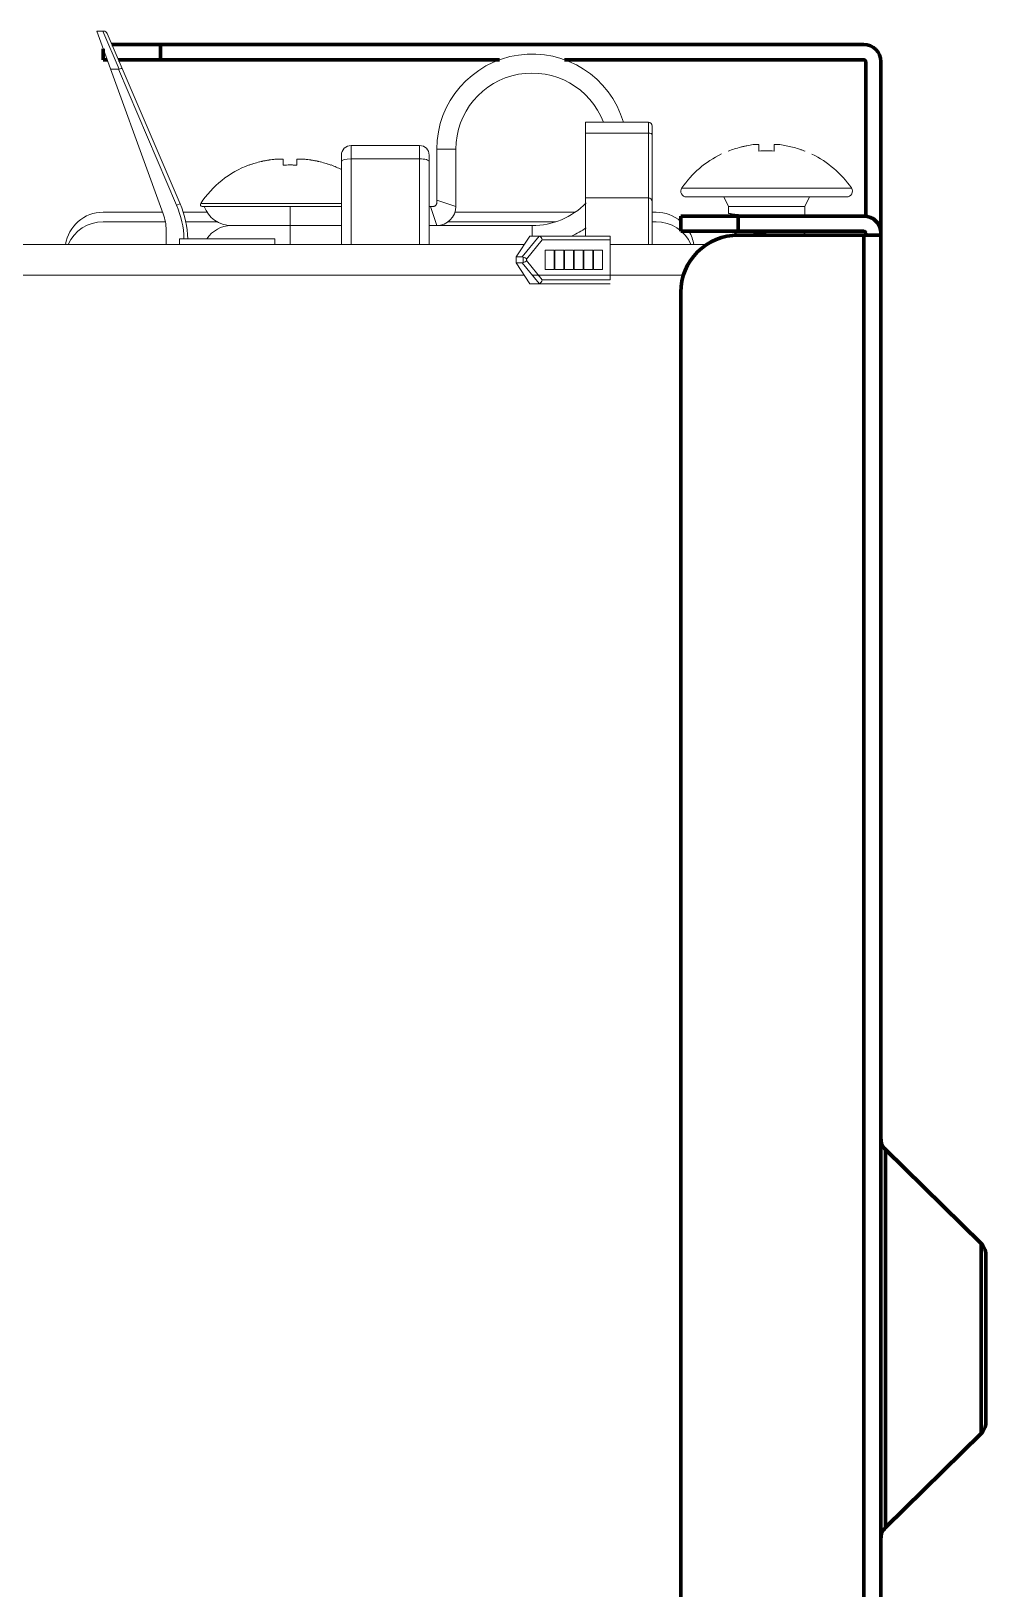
# Model space of a CAD drawing. Header units: millimetres. Extents: x 61566 to 667441, y 0 to 118800.
# Drawn here: x 270601.3 to 270651.3, y 55522.1 to 55603.8 of the extents above; entities that cross this region are included whole.
import ezdxf

# ---------------------------------------------------------------- set-up
doc = ezdxf.new("R2010")
doc.units = ezdxf.units.MM
doc.header["$LTSCALE"] = 200
doc.layers.add('LG-환기', color=2, linetype='Continuous')
doc.layers.add('환기유니트', color=6, linetype='Continuous')

# ---------------------------------------------------------------- blocks, each defined once
blk = doc.blocks.new('상업용 프리미엄 환기 250~500CMH')
at = {"layer": 'LG-환기', "color": 0, "linetype": 'Continuous', "lineweight": 70}
for p, q in [((881.815, 1088.36), (876.88, 1083.338)), ((881.815, 1088.36), (891.785, 1088.36)), ((891.215, 1088.599), (882.385, 1088.599)), ((896.72, 1083.338), (891.785, 1088.36)), ((762.5, 1083.099), (944.8, 1083.099)), ((876.88, 1083.338), (896.72, 1083.338)), ((944.7, 1075.599), (944.7, 1083.099)), ((953.8, 1083.099), (944.8, 1083.099)), ((944.7, 1082.199), (762.6, 1082.199)), ((944.8, 1082.299), (944.7, 1082.299)), ((944.9, 1072.599), (944.9, 1082.199)), ((953.8, 1082.299), (945.694, 1082.299)), ((945.7, 1082.199), (945.7, 1072.599)), ((953.9, 1066.504), (953.9, 1082.199)), ((954.7, 1042.759), (954.7, 1082.199)), ((944.9, 1075.599), (945.7, 1075.599)), ((765.6, 1072.599), (941.7, 1072.599)), ((945.7, 1072.599), (944.9, 1072.599)), ((953.9, 1043.101), (953.9, 1063.093)), ((953.9, 1045.299), (954.7, 1045.299)), ((953.9, 1042.299), (953.9, 1042.505)), ((954.467, 1042.299), (953.9, 1042.299))]:
    blk.add_line(p, q, dxfattribs=at)
at = {"layer": 'LG-환기', "color": 0, "linetype": 'Continuous', "lineweight": 18}
for p, q in [((947.17, 1081.546), (947.17, 1072.652)), ((946.7, 1081.299), (946.7, 1072.899)), ((944.9, 1079.099), (944.804, 1079.099)), ((946.2, 1079.099), (945.7, 1079.099)), ((946.7, 1079.349), (946.2, 1079.099)), ((946.2, 1075.099), (946.2, 1079.099)), ((945.855, 1075.099), (946.2, 1075.099)), ((946.2, 1075.099), (946.7, 1074.849)), ((944.2, 1073.94), (944.2, 1068.899)), ((942.6, 1064.808), (942.6, 1072.737)), ((944.2, 1071.099), (950.416, 1071.099)), ((950.616, 1070.899), (944.2, 1070.899)), ((945.4, 1071.099), (945.4, 1071.299)), ((945.9, 1071.099), (945.9, 1071.299)), ((946.65, 1070.899), (946.65, 1067.599)), ((950.054, 1067.599), (950.054, 1070.899)), ((950.616, 1067.599), (950.616, 1070.899)), ((942.15, 1064.687), (942.15, 1068.899)), ((942.35, 1068.899), (942.35, 1065.334)), ((942.35, 1068.899), (944.65, 1068.899)), ((942.9, 1068.487), (943.9, 1068.487)), ((942.9, 1068.02), (942.9, 1068.487)), ((943.9, 1068.02), (943.9, 1068.487)), ((944.45, 1065.334), (944.45, 1068.899)), ((944.65, 1068.899), (944.65, 1064.687)), ((942.9, 1068.02), (943.9, 1068.02)), ((942.9, 1067.979), (943.9, 1067.979)), ((942.9, 1067.513), (942.9, 1067.979)), ((942.9, 1067.513), (943.9, 1067.513)), ((942.9, 1067.472), (943.9, 1067.472)), ((942.9, 1067.006), (942.9, 1067.472)), ((943.9, 1067.513), (943.9, 1067.979)), ((943.9, 1067.006), (943.9, 1067.472)), ((950.616, 1067.599), (946.65, 1067.599)), ((942.9, 1067.006), (943.9, 1067.006)), ((942.9, 1066.965), (943.9, 1066.965)), ((942.9, 1066.498), (942.9, 1066.965)), ((943.9, 1066.498), (943.9, 1066.965)), ((945.9, 1060.753), (945.9, 1067.06)), ((942.9, 1066.498), (943.9, 1066.498)), ((942.9, 1065.991), (942.9, 1066.458)), ((942.9, 1066.458), (943.9, 1066.458)), ((942.9, 1065.991), (943.9, 1065.991)), ((942.9, 1065.951), (943.9, 1065.951)), ((942.9, 1065.484), (942.9, 1065.951)), ((943.9, 1065.991), (943.9, 1066.458)), ((943.9, 1065.484), (943.9, 1065.951)), ((945.4, 1060.397), (945.4, 1066.048)), ((943.25, 1064.283), (942.154, 1065.168)), ((942.35, 1065.334), (943.368, 1064.512)), ((942.9, 1065.484), (943.9, 1065.484)), ((943.432, 1064.512), (944.45, 1065.334)), ((944.646, 1065.168), (943.55, 1064.283)), ((943.25, 1063.959), (942.15, 1064.687)), ((942.6, 995.099), (942.6, 1064.389)), ((943.25, 1064.283), (943.25, 1063.959)), ((943.544, 1064.329), (943.256, 1064.329)), ((943.368, 1064.512), (943.432, 1064.512)), ((944.65, 1064.687), (943.55, 1063.959)), ((943.55, 1063.959), (943.55, 1064.283)), ((944.2, 1064.389), (944.2, 996.799)), ((945.2, 1064.799), (944.65, 1064.799)), ((945.2, 1064.799), (945.2, 1059.399)), ((943.25, 1063.959), (943.55, 1063.959)), ((946.202, 1060.799), (946.535, 1059.799)), ((946.202, 1060.799), (949.2, 1060.799)), ((949.2, 1060.799), (949.2, 1059.799)), ((944.2, 1059.399), (948.9, 1059.399)), ((945.202, 1059.799), (946.202, 1059.466)), ((945.202, 1059.399), (945.202, 1059.799)), ((946.202, 1059.399), (946.202, 1059.466)), ((946.535, 1059.799), (949.2, 1059.799)), ((949.4, 1058.899), (944.2, 1058.899)), ((948.702, 1058.899), (948.702, 1055.299)), ((949.4, 1058.899), (949.4, 1055.299)), ((944.2, 1055.299), (949.4, 1055.299)), ((948.9, 1054.799), (944.2, 1054.799)), ((945.2, 1049.013), (945.2, 1054.799)), ((945.202, 1049.013), (945.202, 1054.799)), ((946.202, 1050.011), (946.202, 1054.799)), ((946.357, 1047.415), (946.357, 1054.799)), ((945.202, 1053.749), (945.2, 1053.749)), ((945.2, 1052.103), (944.2, 1052.103)), ((945.202, 1052.099), (945.2, 1052.099)), ((945.202, 1052.103), (946.202, 1052.103)), ((944.5, 1051.299), (944.2, 1051.299)), ((944.5, 1046.299), (944.5, 1051.299)), ((944.2, 1050.437), (944.207, 1050.449)), ((945.2, 1050.099), (945.202, 1050.099)), ((946.202, 1047.499), (946.202, 1050.011)), ((945.4, 1046.632), (945.4, 1048.268)), ((945.9, 1046.501), (945.9, 1047.745)), ((944.2, 1046.299), (944.5, 1046.299)), ((946.342, 1046.336), (946.264, 1046.152)), ((946.342, 1046.336), (955.279, 1042.511)), ((944.959, 1045.599), (944.2, 1045.599)), ((945.4, 1042.299), (945.4, 1045.56)), ((945.814, 1045.448), (955.4, 1041.959)), ((945.9, 1042.299), (945.9, 1045.416)), ((953.4, 1043.098), (946.264, 1046.152)), ((953.4, 1042.687), (953.4, 1043.098)), ((955.4, 1042.283), (953.407, 1043.136)), ((955.4, 1042.327), (955.4, 1041.959))]:
    blk.add_line(p, q, dxfattribs=at)
at = {"layer": 'LG-환기', "color": 0, "linetype": 'Continuous', "lineweight": 70}
for centre, radius, start, end in [((882.385, 1087.799), 0.8, 90, 135.5), ((891.215, 1087.799), 0.8, 44.5, 90), ((876.31, 1083.899), 0.8, 270, 315.5), ((897.29, 1083.899), 0.8, 224.5, 270), ((944.8, 1082.199), 0.9, 0, 90), ((953.8, 1082.199), 0.9, 0, 90), ((944.8, 1082.199), 0.1, 0, 90), ((953.8, 1082.199), 0.1, 0, 90), ((941.7, 1075.599), 3, 270, 0)]:
    blk.add_arc(centre, radius, start, end, dxfattribs=at)
at = {"layer": 'LG-환기', "color": 0, "linetype": 'Continuous', "lineweight": 18}
for centre, radius, start, end in [((947, 1081.299), 0.3, 55.39872, 180), ((944.104, 1077.101), 5.4, 26.08494, 55.39872), ((944.104, 1077.097), 5.4, 304.60128, 333.95716), ((943.9, 1071.299), 2, 59.99907, 81.37269), ((943.4, 1071.299), 2, 0, 66.42128), ((943.9, 1071.299), 2, 0, 40.54221), ((947, 1072.899), 0.3, 180, 304.60128), ((946.45, 1070.899), 0.2, 0, 90), ((950.416, 1070.899), 0.2, 0, 90), ((949.2, 1064.799), 5, 270, 73.54404), ((949.2, 1064.799), 4, 270, 69.26207), ((949.2, 1064.799), 5, 145.40206, 155.5017), ((949.2, 1064.799), 4, 134.75395, 180), ((946.202, 1059.799), 1, 90, 180), ((948.9, 1058.899), 0.5, 0, 90), ((948.9, 1055.299), 0.5, 270, 0), ((943.525, 1052.449), 5.177, 20.37178, 26.99862), ((943.525, 1051.749), 5.177, 303.15758, 339.66437), ((943.7, 1049.013), 1.5, 302.23134, 0), ((946.702, 1049.013), 1.5, 180, 250.52878), ((946.302, 1047.499), 0.1, 180, 303.15758), ((944.375, 1041.739), 5, 66.83052, 88.56785), ((944.375, 1041.739), 4.8, 66.83052, 88.50814), ((944.959, 1043.099), 2.5, 70, 90), ((943.4, 1042.299), 2, 293.57872, 0), ((943.9, 1042.299), 2, 278.62739, 0), ((955.2, 1042.327), 0.2, 0, 66.83052)]:
    blk.add_arc(centre, radius, start, end, dxfattribs=at)
for centre, major_axis, ratio, start_param, end_param in [((949.967, 1070.899), (0, -0.2), 0.437771, 1.570796, 3.141593), ((942.35, 1064.967), (0.158, -0.262), 0.468311, 3.604253, 3.801073), ((942.35, 1065.151), (0.185, 0.088), 0.873778, 1.175208, 2.549184), ((944.45, 1065.151), (0.185, -0.088), 0.873778, 0.592408, 1.966385), ((944.45, 1064.967), (0.158, 0.262), 0.468311, 5.623705, 5.820525), ((943.478, 1064.24), (0.191, -0.154), 0.816603, 3.503383, 3.724392), ((943.368, 1064.329), (0.069, 0.197), 0.517755, 0.598724, 1.751692), ((943.432, 1064.329), (0.069, -0.197), 0.517755, 1.389901, 2.542869), ((943.322, 1064.24), (0.191, 0.154), 0.816603, 5.700386, 5.921394), ((948.551, 1058.899), (0, -0.5), 0.301892, 1.570796, 3.141593), ((948.551, 1055.299), (0, 0.5), 0.301892, 3.141593, 4.712389), ((953.764, 1042.942), (0.35, -0.209), 0.476263, 3.228503, 3.41927), ((953.349, 1043.12), (0.079, 0.184), 0.238445, 4.903156, 6.283185)]:
    blk.add_ellipse(centre, major_axis=major_axis, ratio=ratio, start_param=start_param, end_param=end_param, dxfattribs=at)
for points, degree in [([(944.791, 1079.083), (944.746, 1079.004), (944.7, 1078.926)], 2), ([(949.105, 1079.099), (949.125, 1079.101), (949.125, 1079.101), (949.105, 1079.099)], 3), ([(949.105, 1076.699), (949.125, 1076.968), (949.125, 1077.234), (949.105, 1077.499)], 3), ([(944.618, 1075.161), (944.705, 1075.31), (944.791, 1075.459)], 2), ([(945.604, 1075.594), (945.708, 1075.428), (945.812, 1075.26)], 2), ([(949.105, 1075.099), (949.125, 1075.097), (949.125, 1075.097), (949.105, 1075.099)], 3), ([(944.65, 1067.599), (946.65, 1067.599)], 1), ([(946.202, 1059.466), (946.202, 1059.511), (946.202, 1059.555), (946.202, 1059.599)], 3), ([(946.535, 1059.799), (946.49, 1059.799), (946.446, 1059.799), (946.402, 1059.799)], 3)]:
    blk.add_open_spline(points, degree=degree, dxfattribs=at)
for points, knots in [([(944.804, 1079.099), (944.807, 1079.099), (944.809, 1079.097), (944.815, 1079.09), (944.818, 1079.085), (944.827, 1079.063), (944.833, 1079.041), (944.84, 1079.004), (944.841, 1078.997), (944.844, 1078.98), (944.846, 1078.971), (944.85, 1078.943), (944.853, 1078.923), (944.861, 1078.858), (944.866, 1078.808), (944.874, 1078.723), (944.877, 1078.693), (944.881, 1078.645), (944.883, 1078.629), (944.885, 1078.596), (944.887, 1078.579), (944.892, 1078.515), (944.896, 1078.466), (944.9, 1078.414)], [0, 0, 0, 0, 0.081537, 0.081537, 0.170192, 0.170192, 0.347502, 0.347502, 0.391829, 0.391829, 0.436157, 0.436157, 0.524812, 0.524812, 0.702121, 0.702121, 0.790776, 0.790776, 0.835104, 0.835104, 0.879431, 0.879431, 1, 1, 1, 1]), ([(949.444, 1077.799), (949.415, 1078.022), (949.372, 1078.242), (949.287, 1078.567), (949.255, 1078.674), (949.203, 1078.834), (949.184, 1078.888), (949.146, 1078.994), (949.126, 1079.046), (949.105, 1079.099)], [0, 0, 0, 0, 0.5, 0.5, 0.75, 0.75, 0.875, 0.875, 1, 1, 1, 1]), ([(944.7, 1078.159), (944.701, 1078.147), (944.702, 1078.136), (944.709, 1078.059), (944.715, 1077.99), (944.723, 1077.882), (944.726, 1077.844), (944.732, 1077.769), (944.735, 1077.731), (944.743, 1077.615), (944.748, 1077.536), (944.756, 1077.414), (944.759, 1077.373), (944.764, 1077.29), (944.767, 1077.248), (944.775, 1077.124), (944.781, 1077.041), (944.79, 1076.918), (944.793, 1076.876), (944.798, 1076.794), (944.801, 1076.753), (944.81, 1076.631), (944.816, 1076.552), (944.827, 1076.399), (944.833, 1076.325), (944.844, 1076.181), (944.849, 1076.113), (944.86, 1075.985), (944.865, 1075.925), (944.874, 1075.842), (944.877, 1075.815), (944.883, 1075.764), (944.886, 1075.74), (944.892, 1075.687), (944.896, 1075.658), (944.9, 1075.632)], [0, 0, 0, 0, 0.0155, 0.0155, 0.099732, 0.099732, 0.141848, 0.141848, 0.183964, 0.183964, 0.268196, 0.268196, 0.310312, 0.310312, 0.352428, 0.352428, 0.43666, 0.43666, 0.478776, 0.478776, 0.520892, 0.520892, 0.605124, 0.605124, 0.689356, 0.689356, 0.773588, 0.773588, 0.85782, 0.85782, 0.899936, 0.899936, 0.942052, 0.942052, 1, 1, 1, 1]), ([(949.105, 1077.499), (949.146, 1077.499), (949.184, 1077.499), (949.237, 1077.499), (949.254, 1077.499), (949.286, 1077.499), (949.301, 1077.499), (949.372, 1077.499), (949.415, 1077.499), (949.444, 1077.499)], [0, 0, 0, 0, 0.25, 0.25, 0.375, 0.375, 0.5, 0.5, 1, 1, 1, 1]), ([(949.444, 1077.499), (949.446, 1077.499), (949.449, 1077.501), (949.452, 1077.507), (949.452, 1077.509), (949.454, 1077.515), (949.455, 1077.518), (949.457, 1077.529), (949.458, 1077.538), (949.459, 1077.555), (949.459, 1077.561), (949.46, 1077.573), (949.46, 1077.58), (949.46, 1077.601), (949.46, 1077.616), (949.458, 1077.64), (949.458, 1077.649), (949.457, 1077.666), (949.456, 1077.684), (949.454, 1077.702), (949.453, 1077.721), (949.452, 1077.731), (949.449, 1077.76), (949.446, 1077.779), (949.444, 1077.799)], [0, 0, 0, 0, 0.125, 0.125, 0.1875, 0.1875, 0.25, 0.25, 0.375, 0.375, 0.4375, 0.4375, 0.5, 0.5, 0.625, 0.625, 0.6875, 0.6875, 0.75, 0.8125, 0.8125, 0.875, 0.875, 1, 1, 1, 1]), ([(945.7, 1076.741), (945.702, 1076.712), (945.703, 1076.684), (945.707, 1076.63), (945.708, 1076.606), (945.711, 1076.557), (945.712, 1076.532), (945.72, 1076.411), (945.731, 1076.224), (945.742, 1076.05), (945.748, 1075.946), (945.75, 1075.925), (945.752, 1075.884), (945.757, 1075.824), (945.761, 1075.768), (945.769, 1075.658), (945.775, 1075.59), (945.782, 1075.512), (945.783, 1075.497), (945.786, 1075.467), (945.788, 1075.452), (945.792, 1075.41), (945.795, 1075.383), (945.804, 1075.309), (945.809, 1075.266), (945.818, 1075.213), (945.82, 1075.196), (945.825, 1075.175), (945.826, 1075.168), (945.829, 1075.155), (945.83, 1075.15), (945.837, 1075.123), (945.842, 1075.109), (945.85, 1075.1), (945.852, 1075.099), (945.854, 1075.099)], [0, 0, 0, 0, 0.031711, 0.031711, 0.058861, 0.058861, 0.086011, 0.086011, 0.194611, 0.30321, 0.30321, 0.33036, 0.33036, 0.35751, 0.41181, 0.41181, 0.52041, 0.52041, 0.54756, 0.54756, 0.57471, 0.57471, 0.62901, 0.62901, 0.73761, 0.73761, 0.79191, 0.79191, 0.81906, 0.81906, 0.84621, 0.84621, 0.95481, 0.95481, 1, 1, 1, 1]), ([(949.444, 1076.699), (949.429, 1076.699), (949.411, 1076.699), (949.379, 1076.699), (949.368, 1076.699), (949.343, 1076.699), (949.329, 1076.699), (949.301, 1076.699), (949.286, 1076.699), (949.254, 1076.699), (949.204, 1076.699), (949.146, 1076.699), (949.105, 1076.699)], [0, 0, 0, 0, 0.25, 0.25, 0.375, 0.375, 0.5, 0.5, 0.625, 0.625, 0.75, 1, 1, 1, 1]), ([(949.444, 1076.399), (949.446, 1076.419), (949.449, 1076.438), (949.452, 1076.467), (949.452, 1076.476), (949.454, 1076.495), (949.455, 1076.504), (949.457, 1076.532), (949.458, 1076.549), (949.459, 1076.574), (949.459, 1076.581), (949.46, 1076.597), (949.46, 1076.604), (949.46, 1076.625), (949.46, 1076.637), (949.458, 1076.654), (949.458, 1076.659), (949.457, 1076.668), (949.456, 1076.677), (949.454, 1076.683), (949.453, 1076.689), (949.452, 1076.691), (949.449, 1076.697), (949.446, 1076.699), (949.444, 1076.699)], [0, 0, 0, 0, 0.125, 0.125, 0.1875, 0.1875, 0.25, 0.25, 0.375, 0.375, 0.4375, 0.4375, 0.5, 0.5, 0.625, 0.625, 0.6875, 0.6875, 0.75, 0.8125, 0.8125, 0.875, 0.875, 1, 1, 1, 1]), ([(944.9, 1076.336), (944.899, 1076.333), (944.899, 1076.33), (944.894, 1076.254), (944.888, 1076.184), (944.881, 1076.1), (944.88, 1076.083), (944.877, 1076.05), (944.873, 1076.002), (944.869, 1075.957), (944.861, 1075.87), (944.855, 1075.816), (944.846, 1075.742), (944.843, 1075.719), (944.837, 1075.675), (944.834, 1075.654), (944.826, 1075.597), (944.82, 1075.564), (944.812, 1075.524), (944.809, 1075.512), (944.804, 1075.491), (944.801, 1075.482), (944.793, 1075.46), (944.788, 1075.452), (944.78, 1075.448), (944.777, 1075.449), (944.771, 1075.453), (944.768, 1075.457), (944.759, 1075.472), (944.753, 1075.489), (944.742, 1075.534), (944.736, 1075.562), (944.725, 1075.632), (944.719, 1075.672), (944.709, 1075.757), (944.705, 1075.8), (944.7, 1075.847)], [0, 0, 0, 0, 0.003359, 0.003359, 0.087308, 0.087308, 0.108295, 0.108295, 0.129283, 0.171257, 0.171257, 0.255206, 0.255206, 0.297181, 0.297181, 0.339155, 0.339155, 0.423104, 0.423104, 0.465079, 0.465079, 0.507053, 0.507053, 0.591002, 0.591002, 0.632977, 0.632977, 0.674951, 0.674951, 0.7589, 0.7589, 0.84285, 0.84285, 0.926799, 0.926799, 1, 1, 1, 1]), ([(949.105, 1075.099), (949.187, 1075.306), (949.257, 1075.518), (949.328, 1075.79), (949.342, 1075.845), (949.367, 1075.955), (949.379, 1076.01), (949.411, 1076.176), (949.429, 1076.287), (949.444, 1076.399)], [0, 0, 0, 0, 0.5, 0.5, 0.625, 0.625, 0.75, 0.75, 1, 1, 1, 1]), ([(946.202, 1059.599), (946.202, 1059.612), (946.203, 1059.625), (946.207, 1059.644), (946.209, 1059.651), (946.212, 1059.663), (946.215, 1059.669), (946.222, 1059.688), (946.228, 1059.699), (946.243, 1059.721), (946.251, 1059.731), (946.27, 1059.75), (946.28, 1059.758), (946.296, 1059.769), (946.302, 1059.772), (946.313, 1059.778), (946.325, 1059.784), (946.338, 1059.788), (946.35, 1059.792), (946.356, 1059.794), (946.376, 1059.798), (946.389, 1059.799), (946.402, 1059.799)], [0, 0, 0, 0, 0.125, 0.125, 0.1875, 0.1875, 0.25, 0.25, 0.375, 0.375, 0.5, 0.5, 0.625, 0.625, 0.6875, 0.6875, 0.75, 0.8125, 0.8125, 0.875, 0.875, 1, 1, 1, 1]), ([(948.671, 1052.949), (948.659, 1053.06), (948.644, 1053.171), (948.617, 1053.338), (948.602, 1053.421), (948.584, 1053.504), (948.575, 1053.546), (948.572, 1053.559), (948.566, 1053.586), (948.513, 1053.817), (948.445, 1054.042), (948.368, 1054.249)], [0, 0, 0, 0, 0.25, 0.25, 0.375, 0.4375, 0.4375, 0.46875, 0.46875, 0.5, 1, 1, 1, 1]), ([(948.368, 1054.249), (948.446, 1054.04), (948.511, 1053.826), (948.565, 1053.593), (948.569, 1053.572), (948.574, 1053.552), (948.577, 1053.538), (948.578, 1053.531), (948.586, 1053.497), (948.603, 1053.415), (948.618, 1053.333), (948.645, 1053.169), (948.659, 1053.059), (948.671, 1052.949)], [0, 0, 0, 0, 0.5, 0.5, 0.53125, 0.546875, 0.546875, 0.5625, 0.5625, 0.625, 0.75, 0.75, 1, 1, 1, 1]), ([(948.373, 1054.249), (948.372, 1054.249), (948.376, 1054.249), (948.378, 1054.249), (948.379, 1054.249), (948.379, 1054.249), (948.379, 1054.249), (948.375, 1054.249), (948.373, 1054.249)], [0, 0, 0, 0, 0.25, 0.375, 0.375, 0.5, 0.5, 1, 1, 1, 1]), ([(948.671, 1052.449), (948.674, 1052.449), (948.677, 1052.452), (948.681, 1052.462), (948.682, 1052.466), (948.684, 1052.475), (948.685, 1052.481), (948.687, 1052.499), (948.688, 1052.515), (948.689, 1052.542), (948.69, 1052.552), (948.69, 1052.573), (948.69, 1052.584), (948.69, 1052.618), (948.69, 1052.644), (948.689, 1052.678), (948.688, 1052.685), (948.688, 1052.699), (948.687, 1052.72), (948.685, 1052.757), (948.684, 1052.788), (948.682, 1052.819), (948.681, 1052.835), (948.677, 1052.884), (948.674, 1052.916), (948.671, 1052.949)], [0, 0, 0, 0, 0.125, 0.125, 0.1875, 0.1875, 0.25, 0.25, 0.375, 0.375, 0.4375, 0.4375, 0.5, 0.5, 0.625, 0.625, 0.65625, 0.65625, 0.6875, 0.75, 0.8125, 0.8125, 0.875, 0.875, 1, 1, 1, 1]), ([(948.368, 1052.449), (948.372, 1052.391), (948.376, 1052.303), (948.378, 1052.215), (948.379, 1052.157), (948.379, 1052.128), (948.379, 1051.981), (948.375, 1051.865), (948.368, 1051.749)], [0, 0, 0, 0, 0.25, 0.375, 0.375, 0.5, 0.5, 1, 1, 1, 1]), ([(948.671, 1052.449), (948.659, 1052.449), (948.644, 1052.449), (948.617, 1052.449), (948.602, 1052.449), (948.584, 1052.449), (948.575, 1052.449), (948.572, 1052.449), (948.566, 1052.449), (948.513, 1052.449), (948.445, 1052.449), (948.368, 1052.449)], [0, 0, 0, 0, 0.25, 0.25, 0.375, 0.4375, 0.4375, 0.46875, 0.46875, 0.5, 1, 1, 1, 1]), ([(948.368, 1051.749), (948.446, 1051.749), (948.511, 1051.749), (948.565, 1051.749), (948.569, 1051.749), (948.574, 1051.749), (948.577, 1051.749), (948.578, 1051.749), (948.586, 1051.749), (948.603, 1051.749), (948.618, 1051.749), (948.645, 1051.749), (948.659, 1051.749), (948.671, 1051.749)], [0, 0, 0, 0, 0.5, 0.5, 0.53125, 0.546875, 0.546875, 0.5625, 0.5625, 0.625, 0.75, 0.75, 1, 1, 1, 1]), ([(948.368, 1049.949), (948.446, 1050.158), (948.511, 1050.372), (948.565, 1050.605), (948.569, 1050.626), (948.574, 1050.646), (948.577, 1050.66), (948.578, 1050.667), (948.586, 1050.701), (948.603, 1050.783), (948.618, 1050.865), (948.645, 1051.029), (948.659, 1051.139), (948.671, 1051.249)], [0, 0, 0, 0, 0.5, 0.5, 0.53125, 0.546875, 0.546875, 0.5625, 0.5625, 0.625, 0.75, 0.75, 1, 1, 1, 1]), ([(948.671, 1051.249), (948.659, 1051.138), (948.644, 1051.027), (948.617, 1050.86), (948.602, 1050.777), (948.584, 1050.694), (948.575, 1050.652), (948.572, 1050.639), (948.566, 1050.612), (948.513, 1050.381), (948.445, 1050.156), (948.368, 1049.949)], [0, 0, 0, 0, 0.25, 0.25, 0.375, 0.4375, 0.4375, 0.46875, 0.46875, 0.5, 1, 1, 1, 1]), ([(948.671, 1051.249), (948.674, 1051.282), (948.677, 1051.314), (948.681, 1051.362), (948.682, 1051.378), (948.684, 1051.409), (948.685, 1051.425), (948.687, 1051.47), (948.688, 1051.499), (948.689, 1051.54), (948.69, 1051.553), (948.69, 1051.579), (948.69, 1051.591), (948.69, 1051.626), (948.69, 1051.646), (948.689, 1051.669), (948.688, 1051.674), (948.688, 1051.682), (948.687, 1051.694), (948.685, 1051.712), (948.684, 1051.723), (948.682, 1051.732), (948.681, 1051.736), (948.677, 1051.746), (948.674, 1051.749), (948.671, 1051.749)], [0, 0, 0, 0, 0.125, 0.125, 0.1875, 0.1875, 0.25, 0.25, 0.375, 0.375, 0.4375, 0.4375, 0.5, 0.5, 0.625, 0.625, 0.65625, 0.65625, 0.6875, 0.75, 0.8125, 0.8125, 0.875, 0.875, 1, 1, 1, 1])]:
    blk.add_open_spline(points, degree=3, knots=knots, dxfattribs=at)

msp = doc.modelspace()

# ---------------------------------------------------------------- block references
at = {"layer": '환기유니트', "xscale": -1, "rotation": 270}
msp.add_blockref('상업용 프리미엄 환기 250~500CMH', (269562.741, 54648.389), dxfattribs=at)

doc.saveas('drawing.dxf')
